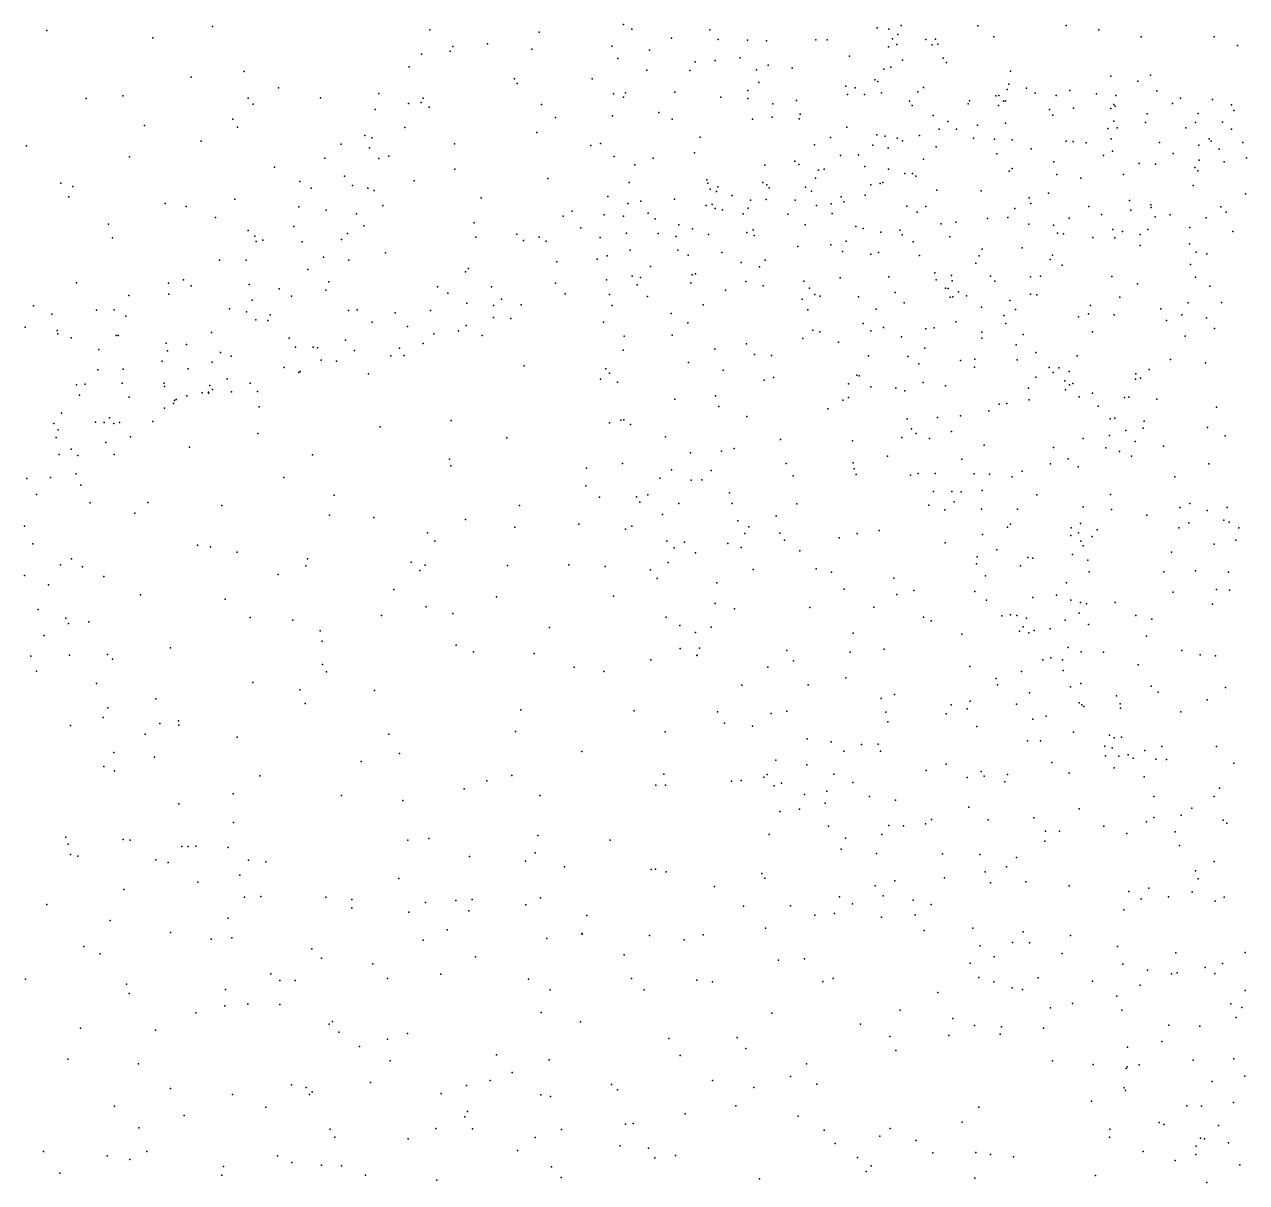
# Model space of a CAD drawing. Header units: metres. Extents: x -25 to 25, y -27.7 to 27.8.
# Drawn here: x -4.741 to -3.331, y -5.351 to -4.013 of the extents above; entities that cross this region are included whole.
import ezdxf

# ---------------------------------------------------------------- set-up
doc = ezdxf.new("R2010")
doc.units = ezdxf.units.M

msp = doc.modelspace()

# ---------------------------------------------------------------- linework, layer by layer
for p in [(-4.5241, -4.016, -21.3108), (-4.0497, -4.0135, -1.1904), (-4.0402, -4.0189, -1.0665), (-3.7569, -4.0173, -7.7099), (-3.7437, -4.0188, -4.5668), (-3.7293, -4.0149, -4.2393), (-3.6407, -4.0152, -1.9584), (-3.539, -4.0147, -5.6253), (-4.7153, -4.0205, -23.2433), (-4.5927, -4.029, -2.2421), (-4.2731, -4.0197, -8.4813), (-4.1469, -4.0226, -22.8225), (-3.9942, -4.0292, -0.9427), (-3.9503, -4.0198, -3.2651), (-3.9406, -4.0308, -3.3456), (-3.9068, -4.0317, -3.6715), (-3.8849, -4.0326, -7.524), (-3.828, -4.0314, -0.6508), (-3.8147, -4.0311, -5.0355), (-3.7392, -4.0302, -4.0741), (-3.7332, -4.0252, -0.5435), (-3.7009, -4.0309, -4.4322), (-3.6898, -4.0304, -7.7815), (-3.6226, -4.0279, -5.5193), (-3.5011, -4.0197, -0.2919), (-3.4526, -4.0279, -5.765), (-3.3681, -4.028, 24.2339), (-4.2497, -4.0442, -8.2533), (-4.2465, -4.0391, -8.1606), (-4.2068, -4.0359, -2.5304), (-4.1557, -4.0421, -20.8522), (-4.0631, -4.0387, -2.7601), (-4.0199, -4.0433, -1.5058), (-3.7439, -4.0395, -20.5879), (-3.7343, -4.0366, -4.6665), (-3.6934, -4.0372, -4.5166), (-3.6871, -4.0362, -4.3258), (-3.3413, -4.038, -2.104), (-4.2828, -4.0477, -7.8596), (-4.0564, -4.053, -7.5089), (-3.9669, -4.0567, -2.9513), (-3.9439, -4.0552, -3.0716), (-3.9153, -4.0519, -3.5324), (-3.8828, -4.0604, -0.7401), (-3.789, -4.05, -4.9581), (-3.7278, -4.0548, -4.7804), (-3.6807, -4.0523, -4.1937), (-3.677, -4.0575, -4.6232), (-4.5485, -4.0745, -8.8847), (-4.4875, -4.0679, -8.8311), (-4.2972, -4.0624, -7.7503), (-4.0229, -4.0664, -1.0088), (-3.9733, -4.0668, -1.5843), (-3.8962, -4.0661, -3.6006), (-3.855, -4.0639, -21.9445), (-3.7493, -4.0653, -5.0263), (-3.7414, -4.063, -4.8647), (-3.6031, -4.0675, -4.3132), (-3.4875, -4.0732, 4.0576), (-3.4418, -4.0722, -8.0616), (-4.4478, -4.0869, -8.7625), (-4.1757, -4.0763, -7.5607), (-4.1725, -4.0817, 24.0928), (-4.0858, -4.0763, -2.6952), (-3.8937, -4.0806, -1.7154), (-3.7933, -4.0848, -3.8217), (-3.7823, -4.0867, -5.2024), (-3.7598, -4.0773, -3.8925), (-3.7561, -4.0794, -5.4254), (-3.7036, -4.0864, -1.9065), (-3.607, -4.0885, -7.8782), (-3.605, -4.0824, -4.2375), (-3.5846, -4.0872, -1.983), (-3.4562, -4.0791, -0.2394), (-4.6699, -4.0992, -8.9432), (-4.6273, -4.0958, -2.2459), (-4.4827, -4.0985, 24.1563), (-4.3993, -4.0983, -8.6673), (-4.3321, -4.0934, -8.5467), (-4.2811, -4.0986, -8.1966), (-4.0612, -4.0935, -1.2388), (-4.0498, -4.0976, -1.0742), (-4.0473, -4.0923, -1.3909), (-3.9907, -4.0919, -7.4588), (-3.9374, -4.0973, -0.8122), (-3.9063, -4.0899, -3.3276), (-3.9063, -4.0992, -3.174), (-3.8502, -4.1012, -3.6534), (-3.7912, -4.0945, -1.8244), (-3.7717, -4.0945, -0.5809), (-3.7522, -4.0925, -5.2969), (-3.7198, -4.102, -5.0903), (-3.71, -4.0913, -4.9477), (-3.6504, -4.1019, -7.8159), (-3.6203, -4.0961, -0.4159), (-3.6167, -4.0957, -5.6478), (-3.6111, -4.1021, -4.0934), (-3.609, -4.1017, -5.7605), (-3.5746, -4.0927, -5.8589), (-3.5505, -4.0956, -0.34), (-3.5348, -4.0898, -4.4106), (-3.5041, -4.0938, -4.4783), (-3.4815, -4.0955, -5.9203), (-3.4342, -4.0901, -5.8228), (-3.4072, -4.0986, -0.1861), (-3.3702, -4.1003, -4.6007), (-4.4769, -4.1057, -2.3167), (-4.3363, -4.1117, -7.883), (-4.2978, -4.1048, -8.0745), (-4.2833, -4.1037, -8.2986), (-4.2739, -4.1092, -7.624), (-4.1445, -4.1061, -0.2608), (-4.0091, -4.1152, -22.5301), (-3.8774, -4.1053, -7.4878), (-3.8457, -4.1172, -0.6712), (-3.7166, -4.107, -0.145), (-3.6521, -4.1053, -4.021), (-3.6172, -4.1072, -4.8558), (-3.5583, -4.1117, -4.8061), (-3.5305, -4.1103, -7.9747), (-3.4874, -4.1105, 3.796), (-3.4838, -4.106, -4.6159), (-3.4824, -4.1077, -4.3633), (-3.4455, -4.1169, -4.74), (-3.4161, -4.1048, -4.4546), (-3.3866, -4.1164, -5.762), (-3.3483, -4.1064, -4.3955), (-3.3455, -4.1127, -4.3075), (-4.6023, -4.1301, -8.8891), (-4.5004, -4.1227, -22.7945), (-4.1282, -4.1208, -7.4475), (-4.0624, -4.1189, -1.3148), (-3.9934, -4.123, -0.915), (-3.901, -4.1228, -3.0259), (-3.8781, -4.1207, -3.4497), (-3.8472, -4.1225, -21.6504), (-3.6926, -4.1185, -0.4925), (-3.6754, -4.1256, -5.0197), (-3.6412, -4.1298, -1.9453), (-3.609, -4.1276, -4.9708), (-3.5543, -4.1183, -5.9568), (-3.4839, -4.1251, -2.0447), (-3.4473, -4.1267, -4.8098), (-3.3897, -4.1268, -4.8987), (-3.3586, -4.1263, -4.965), (-4.4953, -4.132, -8.798), (-4.3484, -4.1418, 24.064), (-4.3403, -4.1444, -7.9856), (-4.3019, -4.1326, -2.4223), (-4.1498, -4.1383, -21.4612), (-3.9614, -4.1436, -1.6175), (-3.811, -4.1439, -5.4852), (-3.7919, -4.1323, -7.6097), (-3.7573, -4.1409, -5.5367), (-3.7479, -4.1425, -1.8654), (-3.7339, -4.1448, -5.604), (-3.7081, -4.1416, -5.7298), (-3.6855, -4.1345, -3.9011), (-3.6655, -4.1344, -5.836), (-3.646, -4.1449, -20.792), (-3.491, -4.1336, -4.8737), (-3.4869, -4.1457, -0.2684), (-3.4802, -4.1328, -4.2205), (-3.401, -4.1328, -4.2448), (-3.3739, -4.1455, -5.0785), (-3.3483, -4.1344, -2.0785), (-4.7386, -4.1535, -2.2257), (-4.5369, -4.1484, -2.2829), (-4.3754, -4.1518, -2.3759), (-4.3428, -4.1561, -8.4832), (-4.2447, -4.1513, -7.5071), (-4.0876, -4.1534, -21.7594), (-4.0762, -4.1508, -2.6499), (-3.8293, -4.1525, -1.7915), (-3.7622, -4.153, -5.669), (-3.7444, -4.1559, -5.8459), (-3.7279, -4.1479, -5.3731), (-3.689, -4.1548, -5.1698), (-3.6216, -4.146, -5.0709), (-3.6013, -4.1469, -6.0102), (-3.5793, -4.1573, -3.9848), (-3.5388, -4.1484, -6.0592), (-3.5309, -4.1485, -5.0028), (-3.516, -4.1501, -4.1033), (-3.4855, -4.1598, -8.0149), (-3.4314, -4.1499, -5.0072), (-3.3857, -4.1528, -5.1485), (-3.3717, -4.1484, -0.1467), (-3.3624, -4.1577, -8.1231), (-3.3351, -4.1499, -5.3962), (-4.6197, -4.1664, -2.2623), (-4.3943, -4.1678, -7.8328), (-4.332, -4.1682, -8.1071), (-4.3206, -4.1656, -8.205), (-4.0605, -4.166, -1.132), (-4.0155, -4.1681, -1.5349), (-3.9677, -4.1616, -0.8445), (-3.852, -4.1715, -3.0586), (-3.7993, -4.1648, -0.6064), (-3.7784, -4.1639, -5.737), (-3.7035, -4.1689, -6.1113), (-3.6189, -4.163, -6.1199), (-3.553, -4.1721, -6.1493), (-3.496, -4.1649, -5.0785), (-3.4154, -4.1625, -4.145), (-3.3856, -4.1701, -5.4403), (-3.3566, -4.1722, 24.1535), (-3.3308, -4.1675, -5.7427), (-4.4524, -4.1782, -21.7503), (-4.2444, -4.1807, -2.461), (-4.0366, -4.1756, -1.0173), (-3.8868, -4.1761, -2.9198), (-3.8474, -4.1753, -7.5134), (-3.8247, -4.1819, -6.046), (-3.8183, -4.1806, -3.4729), (-3.7712, -4.1777, -6.1314), (-3.7438, -4.1805, -0.5444), (-3.7251, -4.1858, -3.7443), (-3.7161, -4.1858, -7.7114), (-3.6049, -4.1831, -3.9), (-3.6014, -4.1798, -5.1854), (-3.5497, -4.1867, -21.3434), (-3.4729, -4.1869, 0.0348), (-3.4549, -4.1742, -6.0949), (-3.4357, -4.1747, -5.1986), (-3.3904, -4.1786, -5.92), (-3.3872, -4.1825, -4.081), (-4.6991, -4.1968, -22.0224), (-4.6852, -4.2006, 24.0828), (-4.4231, -4.195, -7.7125), (-4.3718, -4.1886, -8.5535), (-4.3623, -4.1994, -8.0388), (-4.2914, -4.1941, -22.654), (-4.137, -4.1914, -2.5415), (-4.0434, -4.196, -7.3394), (-3.9536, -4.1929, -7.3468), (-3.9525, -4.1969, -2.7428), (-3.9408, -4.201, -0.3038), (-3.8888, -4.1961, -5.9308), (-3.8845, -4.1988, -5.8519), (-3.8816, -4.2021, -5.7601), (-3.8397, -4.2013, -0.6519), (-3.8282, -4.191, -3.1229), (-3.7645, -4.1987, -3.6187), (-3.7537, -4.1972, -7.647), (-3.7506, -4.1962, -6.2971), (-3.7124, -4.1888, -5.2624), (-3.5219, -4.191, -5.1868), (-3.3925, -4.1996, -2.0585), (-4.6899, -4.2126, -8.9011), (-4.4981, -4.2152, -8.7317), (-4.4103, -4.2024, -7.6413), (-4.3447, -4.2024, -7.5243), (-4.3376, -4.2053, -8.3336), (-4.214, -4.2139, -7.4015), (-4.0678, -4.2121, -1.3379), (-3.9909, -4.2153, -5.9085), (-3.9499, -4.2036, -6.0517), (-3.9424, -4.2064, -6.1731), (-3.9245, -4.2111, -6.2761), (-3.9032, -4.2164, -0.7495), (-3.8852, -4.2155, -1.7411), (-3.8517, -4.2164, -6.3994), (-3.8329, -4.2062, -6.3222), (-3.7984, -4.2125, -3.2427), (-3.7709, -4.2105, -6.3791), (-3.6881, -4.2047, -6.3597), (-3.6371, -4.2055, -3.8247), (-3.5818, -4.2137, -0.366), (-3.5594, -4.2084, -6.2947), (-3.332, -4.2091, -4.0389), (-4.5786, -4.2203, -2.2847), (-4.5544, -4.2238, -22.6178), (-4.4243, -4.224, -8.6281), (-4.393, -4.228, -7.9603), (-4.3274, -4.2227, -2.4018), (-4.109, -4.2291, -7.2906), (-4.0447, -4.2203, -5.9895), (-4.0299, -4.2177, -6.1196), (-3.9544, -4.2224, -5.7626), (-3.9476, -4.2216, -6.3435), (-3.9439, -4.2262, -1.6602), (-3.9356, -4.2277, -6.4175), (-3.906, -4.2256, -5.6493), (-3.8271, -4.2224, -2.9367), (-3.8103, -4.2208, -5.4622), (-3.7956, -4.2182, -3.3913), (-3.7229, -4.2233, -3.6718), (-3.7107, -4.2301, -0.505), (-3.7007, -4.2239, -6.4756), (-3.598, -4.226, -5.2969), (-3.5796, -4.2202, -6.3649), (-3.5129, -4.2237, -0.2914), (-3.466, -4.2168, -5.2853), (-3.4645, -4.2279, -3.9884), (-3.4411, -4.2217, -5.3876), (-3.4407, -4.2248, -8.0505), (-3.3606, -4.224, 0.2076), (-3.3542, -4.2302, -5.6841), (-4.6439, -4.2442, -8.8472), (-4.5207, -4.2363, -0.2387), (-4.3578, -4.232, -8.134), (-4.2221, -4.2427, -21.9621), (-4.1192, -4.2347, -6.1585), (-4.0721, -4.2334, -5.8989), (-4.0496, -4.2347, -1.4665), (-4.0213, -4.2314, -0.9585), (-4.0131, -4.2379, -2.6367), (-3.9118, -4.232, -6.4919), (-3.8603, -4.2325, -2.8365), (-3.8091, -4.2319, -6.5222), (-3.683, -4.2437, -5.3536), (-3.6664, -4.242, -3.7277), (-3.6298, -4.2374, -0.4164), (-3.6063, -4.2365, -7.8549), (-3.582, -4.2441, -0.1231), (-3.5354, -4.2372, -5.3553), (-3.4981, -4.2329, -7.9946), (-3.4361, -4.2357, 19.117), (-3.4189, -4.2334, -6.1657), (-3.3773, -4.2368, -0.1493), (-4.4829, -4.2513, -7.714), (-4.4751, -4.2578, -2.3224), (-4.4302, -4.2469, -7.8846), (-4.3684, -4.2549, -8.377), (-4.3495, -4.2461, -7.4544), (-4.173, -4.2557, -0.3335), (-4.0988, -4.2484, -6.3273), (-4.0461, -4.2546, -2.5663), (-4.0096, -4.2548, -7.2367), (-3.9888, -4.2585, 23.9561), (-3.986, -4.2449, -6.4631), (-3.9701, -4.2497, -0.8385), (-3.9516, -4.2561, -6.5527), (-3.9074, -4.2539, -7.2294), (-3.9002, -4.2507, -5.5809), (-3.8989, -4.2571, -2.7071), (-3.84, -4.245, -7.4634), (-3.7815, -4.2469, -21.1835), (-3.7731, -4.249, -0.5744), (-3.753, -4.2535, -3.3007), (-3.7308, -4.251, -6.5728), (-3.7281, -4.2566, -3.5358), (-3.6732, -4.2588, 23.992), (-3.5534, -4.2452, -7.9316), (-3.5489, -4.2546, -1.9897), (-3.5419, -4.2553, 3.885), (-3.4851, -4.2504, 19.28), (-3.474, -4.2526, 24.0439), (-3.4536, -4.2562, -6.2816), (-3.4449, -4.2501, -5.483), (-3.3963, -4.2478, -6.0992), (-3.3468, -4.2525, -5.8297), (-4.6395, -4.26, -22.3413), (-4.4738, -4.2642, 23.9156), (-4.466, -4.2625, -7.5754), (-4.4204, -4.2644, -8.5694), (-4.375, -4.2617, -8.3039), (-4.22, -4.2593, -7.3294), (-4.165, -4.2629, -5.9923), (-4.147, -4.259, -6.261), (-4.1389, -4.2637, -2.5143), (-4.0767, -4.2594, -1.2636), (-3.8485, -4.2699, -6.6623), (-3.8105, -4.2681, -5.5139), (-3.7928, -4.2637, -6.6088), (-3.7155, -4.2644, -0.2373), (-3.5897, -4.2713, -6.4507), (-3.5082, -4.2596, -3.8504), (-3.4828, -4.26, -2.0266), (-3.4536, -4.2686, -0.2309), (-3.3967, -4.2669, -3.8888), (-4.516, -4.2858, -7.631), (-4.4852, -4.2856, -8.6436), (-4.3958, -4.2823, -8.2038), (-4.3668, -4.2855, -2.3678), (-4.3243, -4.2774, -7.3825), (-4.0802, -4.2845, -6.5227), (-4.0686, -4.2806, -1.1523), (-4.0422, -4.2741, -1.0167), (-3.9871, -4.274, -1.5931), (-3.975, -4.2799, -2.5708), (-3.9361, -4.2769, -6.6848), (-3.8863, -4.2856, -7.1478), (-3.7971, -4.2756, -2.7813), (-3.7642, -4.2788, -7.5908), (-3.7556, -4.2769, -2.8611), (-3.7082, -4.2802, -3.1126), (-3.6395, -4.2808, -7.7882), (-3.6357, -4.2731, -1.9401), (-3.5575, -4.285, -0.3431), (-3.5549, -4.2799, -3.7562), (-3.3891, -4.2764, -8.0816), (-3.3766, -4.2782, -2.0496), (-4.414, -4.2966, -22.3129), (-4.232, -4.2993, -6.0426), (-4.2287, -4.2954, -6.1498), (-4.1267, -4.2876, -7.172), (-4.0185, -4.293, -7.1351), (-3.9139, -4.2885, -6.8122), (-3.8929, -4.2935, -6.9171), (-3.6906, -4.3003, -3.2367), (-3.6432, -4.289, -6.5637), (-3.5434, -4.2915, -5.5019), (-3.3956, -4.2906, -5.736), (-4.6809, -4.3117, 23.8861), (-4.5746, -4.3122, -7.7212), (-4.5576, -4.3085, -7.5765), (-4.4818, -4.3139, -7.441), (-4.3896, -4.3107, -7.379), (-4.1284, -4.3121, -6.5903), (-4.0694, -4.3085, -1.344), (-4.0398, -4.3042, -6.6937), (-4.0338, -4.314, -6.813), (-4.0301, -4.3058, -5.7364), (-3.9719, -4.3118, -5.6481), (-3.9707, -4.3027, -6.9269), (-3.9667, -4.3015, -7.0339), (-3.9086, -4.3102, -0.7612), (-3.8417, -4.31, -2.6382), (-3.7998, -4.3062, -1.8153), (-3.7434, -4.3051, -1.8645), (-3.6888, -4.3084, -5.4932), (-3.6712, -4.3032, -3.0133), (-3.6706, -4.3097, -7.7315), (-3.6264, -4.3043, -3.623), (-3.6212, -4.3098, 19.3685), (-3.58, -4.3048, -3.6819), (-3.5686, -4.3043, -7.887), (-3.4863, -4.3046, -7.9822), (-3.4565, -4.3132, -6.3285), (-3.3899, -4.3054, -5.8085), (-4.6205, -4.3265, -7.5), (-4.5745, -4.3249, -8.7012), (-4.5486, -4.3154, -7.4813), (-4.4472, -4.3186, -8.4779), (-4.4328, -4.3274, -8.3381), (-4.3933, -4.3205, -0.3005), (-4.2643, -4.3165, -6.2174), (-4.2524, -4.3239, -6.2916), (-4.202, -4.3164, -6.441), (-4.117, -4.3245, -7.0351), (-4.0658, -4.3252, -6.9009), (-4.022, -4.3278, -0.9635), (-3.932, -4.3204, -1.6828), (-3.8887, -4.3153, -2.5718), (-3.835, -4.3181, -7.3922), (-3.8289, -4.3255, -6.9881), (-3.823, -4.3274, -6.8932), (-3.7784, -4.3282, 19.2428), (-3.7362, -4.323, -5.561), (-3.6783, -4.3179, -2.8613), (-3.675, -4.3185, -3.3113), (-3.6727, -4.3285, -6.7117), (-3.6699, -4.3281, -3.3915), (-3.663, -4.3224, -3.4726), (-3.6541, -4.327, -2.9357), (-3.5803, -4.325, -5.5897), (-3.5729, -4.3256, 18.8447), (-3.4772, -4.3283, -3.74), (-3.373, -4.3156, -5.8867), (-4.7307, -4.3384, -8.8271), (-4.6577, -4.3434, -2.274), (-4.6376, -4.3429, -7.5918), (-4.5044, -4.342, -2.3054), (-4.4783, -4.332, -8.007), (-4.3572, -4.343, 23.8024), (-4.2304, -4.3352, -6.5038), (-4.1998, -4.338, -6.5981), (-4.1904, -4.3307, -7.1329), (-4.1679, -4.3373, -2.4287), (-4.0629, -4.338, -2.4618), (-3.9579, -4.3372, -0.8293), (-3.8436, -4.3308, -0.6664), (-3.8369, -4.3432, -7.059), (-3.7583, -4.3421, -0.5662), (-3.7257, -4.3348, -2.7212), (-3.6368, -4.3398, -3.145), (-3.604, -4.3322, -3.5566), (-3.5975, -4.3428, -6.5675), (-3.5107, -4.3379, -5.6667), (-3.4299, -4.342, -6.2041), (-3.398, -4.3351, -6.0666), (-3.3597, -4.3345, -3.7827), (-4.7095, -4.348, -7.5022), (-4.6239, -4.3502, -7.764), (-4.4847, -4.3455, -8.539), (-4.474, -4.3546, -8.1126), (-4.46, -4.3552, -8.258), (-4.4575, -4.3487, -8.4024), (-4.367, -4.3438, -7.279), (-4.3399, -4.3572, -6.209), (-4.3133, -4.3465, -6.119), (-4.2726, -4.3439, -6.4002), (-4.1998, -4.3518, -6.7007), (-4.1797, -4.353, -6.9561), (-4.0727, -4.3573, -1.2069), (-3.9947, -4.3471, -1.5822), (-3.6664, -4.3568, -5.5915), (-3.6108, -4.3495, -0.4061), (-3.5249, -4.3511, -6.4393), (-3.5131, -4.3475, -3.6659), (-3.4837, -4.3489, -0.2713), (-3.4233, -4.3554, 0.0067), (-3.4055, -4.3487, -8.0419), (-3.3769, -4.3523, -2.0413), (-4.74, -4.3632, -7.567), (-4.7031, -4.367, -7.6276), (-4.7023, -4.3706, -7.4041), (-4.5253, -4.3693, -7.9692), (-4.2991, -4.3624, -6.4694), (-4.2685, -4.3708, -6.6449), (-4.24, -4.3674, -5.8949), (-4.2313, -4.3612, -7.0565), (-3.9755, -4.3582, -2.4682), (-3.8313, -4.3664, 19.089), (-3.8232, -4.3683, -7.2538), (-3.7731, -4.3587, -2.6187), (-3.7643, -4.3671, -7.539), (-3.7498, -4.3633, -6.9006), (-3.7009, -4.365, -7.6453), (-3.6914, -4.3638, -6.8149), (-3.6363, -4.369, -7.766), (-3.6087, -4.359, -3.0736), (-3.5084, -4.3683, -7.9359), (-3.3676, -4.3645, -0.1531), (-4.6871, -4.3752, -7.7468), (-4.6353, -4.3726, -8.6994), (-4.6329, -4.3725, -7.369), (-4.5773, -4.3817, -7.908), (-4.5539, -4.3832, -7.2827), (-4.4356, -4.3758, -7.2246), (-4.3705, -4.3779, -6.3557), (-4.2811, -4.382, -6.7516), (-4.2127, -4.3727, -5.8255), (-4.0491, -4.3733, -1.4751), (-3.9937, -4.3722, -0.9), (-3.9079, -4.3823, -5.615), (-3.8429, -4.376, -1.78), (-3.8018, -4.3805, -7.1476), (-3.729, -4.3741, 18.8412), (-3.6363, -4.3757, -2.7639), (-3.5967, -4.3833, -6.6448), (-3.5884, -4.3717, -3.0046), (-3.4015, -4.3733, -5.9699), (-4.655, -4.389, -7.8253), (-4.576, -4.3902, -0.2358), (-4.5149, -4.3924, -8.4866), (-4.5024, -4.3965, -8.1656), (-4.4282, -4.3862, -2.3096), (-4.4079, -4.386, -6.2188), (-4.4027, -4.3868, -6.1181), (-4.3601, -4.3899, -7.112), (-4.3183, -4.3961, -6.9508), (-4.3084, -4.3873, -7.0489), (-4.303, -4.3959, -6.8744), (-4.0503, -4.3895, -2.4109), (-3.9443, -4.3886, -1.6646), (-3.8987, -4.3946, -2.4608), (-3.8789, -4.3957, 23.8418), (-3.7671, -4.3963, -7.0198), (-3.7218, -4.3968, -5.6083), (-3.7019, -4.3874, -0.5094), (-3.5741, -4.3923, -3.1454), (-3.5261, -4.3962, -3.5242), (-4.6564, -4.4124, -2.2954), (-4.627, -4.4116, -7.1709), (-4.582, -4.4022, -8.6169), (-4.5521, -4.4113, -8.0445), (-4.5242, -4.4035, -7.1727), (-4.4414, -4.4096, -6.4975), (-4.3988, -4.4013, -6.5716), (-4.3809, -4.4024, -7.0306), (-4.1645, -4.4075, -2.3559), (-4.0703, -4.4112, -1.3394), (-3.9746, -4.4038, -5.6481), (-3.9349, -4.4126, 19.2156), (-3.7088, -4.4053, -1.8935), (-3.6608, -4.4016, -2.6728), (-3.6448, -4.4093, -5.6563), (-3.6444, -4.4, 23.8571), (-3.5955, -4.4007, -1.9572), (-3.5586, -4.4097, -3.2342), (-3.5473, -4.41, -3.0703), (-3.4432, -4.4119, -6.28), (-3.4184, -4.4005, -6.117), (-3.378, -4.4043, -3.6465), (-4.6281, -4.4276, -7.9591), (-4.5798, -4.4277, -7.0759), (-4.5071, -4.4226, -7.0396), (-4.4807, -4.4278, -6.8264), (-4.4245, -4.4154, -6.6624), (-4.4227, -4.4141, -6.7381), (-4.3439, -4.4169, -5.9329), (-4.0761, -4.423, -1.2537), (-4.0658, -4.4161, -1.1379), (-4.0565, -4.4266, -5.6878), (-3.8873, -4.4243, -1.744), (-3.8765, -4.4212, -0.7265), (-3.7804, -4.4185, -0.5972), (-3.7777, -4.4194, -7.4454), (-3.7038, -4.4268, -7.6059), (-3.5739, -4.4207, -7.8304), (-3.5541, -4.4154, -3.399), (-3.5405, -4.4252, -3.3123), (-3.5353, -4.4144, -5.7578), (-3.5314, -4.4279, 19.5206), (-3.459, -4.423, -3.5677), (-3.4587, -4.4171, -0.2524), (-3.453, -4.4218, -5.8716), (-4.6809, -4.4295, -7.8963), (-4.6774, -4.4417, -6.9694), (-4.671, -4.4288, -8.6648), (-4.5794, -4.4317, -2.3038), (-4.536, -4.4389, -8.2733), (-4.5286, -4.4391, -6.7413), (-4.5285, -4.4382, -6.4963), (-4.527, -4.4305, -8.3866), (-4.524, -4.4352, -6.3269), (-4.5021, -4.4377, -6.1436), (-4.472, -4.4374, -6.0646), (-3.7902, -4.4286, -7.227), (-3.7645, -4.4321, 19.5197), (-3.7356, -4.4333, 18.6725), (-3.725, -4.4365, -0.2875), (-3.6781, -4.4309, -6.9181), (-3.5826, -4.4333, -2.7369), (-3.5399, -4.4354, -2.8375), (-3.5352, -4.4297, -1.9873), (-3.5084, -4.4391, -2.9988), (-4.6203, -4.4438, -6.9029), (-4.5691, -4.4512, -6.2427), (-4.5677, -4.4479, -6.3839), (-4.5661, -4.4466, -6.614), (-4.5538, -4.4424, -6.83), (-4.4701, -4.4549, -2.3078), (-3.9905, -4.446, 19.3901), (-3.9435, -4.4423, -2.386), (-3.9397, -4.4548, -0.8183), (-3.7965, -4.4474, -1.8206), (-3.79, -4.4444, -7.3221), (-3.6162, -4.4518, -0.4218), (-3.6075, -4.4513, -7.7739), (-3.5817, -4.4469, -6.7267), (-3.5241, -4.4433, -0.3237), (-3.5019, -4.4541, -3.1614), (-3.4718, -4.4442, -6.4569), (-3.4667, -4.444, -7.954), (-3.4345, -4.4462, -6.2082), (-3.3653, -4.4556, -2.0342), (-4.6982, -4.4624, -6.8616), (-4.6429, -4.4679, -6.6309), (-4.5794, -4.4565, -8.1446), (-4.0494, -4.4699, -1.0587), (-3.9076, -4.4661, 18.7911), (-3.8138, -4.4574, -5.6448), (-3.7225, -4.4687, -0.5449), (-3.6875, -4.4672, -6.9904), (-3.6609, -4.4655, -7.6662), (-3.628, -4.4598, -2.6133), (-3.4882, -4.469, -3.2332), (-3.4827, -4.4683, -3.4047), (-4.707, -4.4742, -7.9614), (-4.7022, -4.4816, -8.6176), (-4.6589, -4.4728, 23.4961), (-4.649, -4.4733, -6.4979), (-4.6379, -4.4742, -6.4106), (-4.6312, -4.4733, -6.3409), (-4.5928, -4.472, -8.4169), (-4.3306, -4.478, -5.8683), (-4.2487, -4.4707, -0.3421), (-4.0659, -4.4734, -1.1969), (-4.0528, -4.4706, -1.4206), (-4.0417, -4.4754, -2.3266), (-3.7176, -4.4804, -7.533), (-3.6713, -4.4836, -2.5171), (-3.47, -4.4825, -0.2784), (-3.4501, -4.4798, -2.0176), (-3.4488, -4.4717, -5.9919), (-3.3759, -4.479, 19.5523), (-4.7043, -4.4905, -6.5559), (-4.6471, -4.4963, -8.1338), (-4.6188, -4.4897, -8.206), (-4.4717, -4.4859, -5.9834), (-4.1845, -4.4909, -2.2954), (-4.0013, -4.4896, -5.7018), (-3.8684, -4.4926, -2.3504), (-3.7854, -4.4944, -0.6226), (-3.7287, -4.4905, -2.4576), (-3.712, -4.4858, -7.0582), (-3.6967, -4.4915, -5.7007), (-3.5192, -4.4915, -2.7359), (-3.4888, -4.488, -2.7998), (-3.4594, -4.495, -6.3017), (-3.3555, -4.4885, -8.0433), (-4.7011, -4.5102, -8.5524), (-4.6872, -4.504, -6.3034), (-4.6794, -4.5113, -6.2265), (-4.6376, -4.5099, -8.338), (-4.5507, -4.5015, -6.0952), (-4.4085, -4.5105, -5.9118), (-3.9724, -4.5082, -0.8989), (-3.9366, -4.5063, 19.5348), (-3.9221, -4.5032, -1.681), (-3.745, -4.5119, -7.3038), (-3.6334, -4.4992, -6.9026), (-3.5535, -4.502, -7.8076), (-3.4932, -4.5024, -7.8837), (-3.4775, -4.5065, -6.385), (-3.4637, -4.512, -6.0564), (-3.4267, -4.5006, -3.3478), (-4.2504, -4.5153, -5.8382), (-4.2491, -4.5233, -2.2687), (-4.0923, -4.5258, 19.1604), (-4.0508, -4.5203, -1.1326), (-3.8619, -4.5203, -5.6859), (-3.7848, -4.5196, -5.6968), (-3.6595, -4.5153, 23.7551), (-3.5572, -4.5209, -0.3819), (-3.5368, -4.5149, -5.9178), (-3.525, -4.5243, -6.5485), (-3.3745, -4.521, -3.434), (-4.7382, -4.5378, -6.2589), (-4.7111, -4.5367, -8.1314), (-4.6812, -4.5322, -8.2403), (-4.4418, -4.5366, -2.2517), (-4.008, -4.5375, -0.9957), (-3.9942, -4.5278, -2.284), (-3.9717, -4.5397, -1.5868), (-3.9594, -4.5395, 18.6473), (-3.9487, -4.5287, 23.7186), (-3.8538, -4.5347, -1.7511), (-3.7837, -4.5268, -2.3629), (-3.7811, -4.5331, 18.5481), (-3.7186, -4.5338, -7.2417), (-3.7096, -4.532, -1.8823), (-3.6902, -4.5321, -0.5335), (-3.645, -4.5322, -6.9831), (-3.6275, -4.5326, -5.8176), (-3.6011, -4.536, -7.7199), (-3.5897, -4.5293, -2.5619), (-3.4135, -4.5359, -3.1285), (-4.676, -4.5454, -2.2822), (-4.0932, -4.5463, 18.7501), (-3.9273, -4.5542, -0.8516), (-3.692, -4.5527, -7.1779), (-3.6707, -4.5526, -2.4174), (-3.6601, -4.5532, -7.0497), (-3.6358, -4.5518, 19.5535), (-4.7272, -4.5564, -8.4313), (-4.665, -4.5659, -6.1246), (-4.5985, -4.5654, -6.0419), (-4.3836, -4.5571, 23.5191), (-4.1697, -4.569, -5.8007), (-4.0773, -4.5595, -2.2343), (-4.0347, -4.5588, -1.4069), (-4.031, -4.5651, -1.067), (-4.0217, -4.5567, -1.4947), (-3.9858, -4.5668, -5.7546), (-3.9242, -4.5666, -2.255), (-3.8497, -4.5671, -2.2821), (-3.6973, -4.5687, -7.3348), (-3.6683, -4.5648, -7.5265), (-3.5727, -4.5567, -6.8206), (-3.4878, -4.5561, -6.137), (-3.3964, -4.5665, -2.9541), (-4.6138, -4.5777, -2.2637), (-4.5131, -4.5691, -5.9796), (-4.389, -4.58, -5.9045), (-4.3379, -4.5828, -2.222), (-4.0047, -4.5793, -2.2322), (-3.8737, -4.5807, -0.3218), (-3.6789, -4.574, -7.4295), (-3.6366, -4.5733, -7.5928), (-3.5952, -4.573, -6.8932), (-3.5195, -4.5703, -6.0053), (-3.4865, -4.5734, -2.6489), (-3.4459, -4.5803, -7.8961), (-3.4077, -4.5712, -0.2375), (-3.3763, -4.5747, -2.0067), (-3.3532, -4.5712, -3.2761), (-4.7408, -4.593, 18.6051), (-4.232, -4.5852, -2.2241), (-4.1751, -4.5938, 23.6061), (-4.1011, -4.5904, -5.7725), (-4.0475, -4.5961, -1.2549), (-4.04, -4.593, -1.3424), (-3.9179, -4.5868, -1.6563), (-3.9052, -4.5934, -5.7415), (-3.6066, -4.5939, -0.4594), (-3.6032, -4.5905, -2.4556), (-3.5332, -4.5949, -2.5464), (-3.5226, -4.5898, -6.0759), (-3.5032, -4.5971, -6.4428), (-3.4091, -4.5948, 23.7124), (-3.3975, -4.589, -2.8152), (-3.357, -4.5859, 18.2831), (-3.351, -4.588, -0.1844), (-3.3399, -4.5946, -8.0126), (-4.2759, -4.6006, 18.7318), (-4.2673, -4.61, 18.9385), (-3.9999, -4.6101, 4.0536), (-3.9795, -4.6112, -1.5474), (-3.9099, -4.6013, 3.924), (-3.8694, -4.601, -0.7926), (-3.8638, -4.6088, -1.7253), (-3.8007, -4.6062, -0.6946), (-3.78, -4.6013, -5.785), (-3.7549, -4.5977, -1.8336), (-3.6355, -4.6023, 18.3549), (-3.5335, -4.6037, -1.9531), (-3.5249, -4.6007, -6.6289), (-3.5221, -4.61, -7.7727), (-3.5089, -4.6047, -6.2857), (-3.3433, -4.6088, -3.1358), (-4.7315, -4.6134, -6.1178), (-4.5415, -4.6146, 23.2904), (-4.5263, -4.6165, 18.5985), (-4.4956, -4.623, -2.2363), (-3.9912, -4.618, -1.0069), (-3.9667, -4.6237, 18.458), (-3.9292, -4.6128, -0.8929), (-3.9138, -4.6173, -2.2044), (-3.8461, -4.6212, -5.7687), (-3.6785, -4.6121, -2.3275), (-3.619, -4.6201, -5.931), (-3.5192, -4.6155, -6.1689), (-3.4174, -4.6229, -2.6979), (-3.368, -4.6136, -2.8743), (-4.6993, -4.6376, -2.2283), (-4.6868, -4.6306, 23.0506), (-4.4162, -4.6386, 18.4881), (-4.4143, -4.6304, 18.8045), (-4.2946, -4.6345, -0.3083), (-4.2785, -4.6377, 19.1304), (-4.1836, -4.6382, -2.1711), (-4.1128, -4.6373, -2.1583), (-4.071, -4.6393, 19.514), (-3.9981, -4.6347, -5.784), (-3.6425, -4.6364, -7.1879), (-3.6417, -4.6281, -0.2145), (-3.5918, -4.6386, -6.9852), (-3.5831, -4.6291, -7.6461), (-3.5775, -4.6296, -5.9919), (-3.5315, -4.6256, -6.7335), (-3.514, -4.632, -6.3712), (-4.741, -4.6499, -2.8573), (-4.674, -4.6398, -2.2963), (-4.6493, -4.6508, -2.4267), (-4.4484, -4.6487, -5.9362), (-4.2846, -4.644, -2.1786), (-4.0184, -4.6431, -1.1004), (-4.011, -4.6531, -2.1587), (-3.9, -4.6429, 23.6258), (-3.8274, -4.6422, 18.3593), (-3.8097, -4.646, 4.0436), (-3.7379, -4.6529, -0.6301), (-3.6319, -4.6502, -7.4952), (-3.5124, -4.6457, -2.5027), (-3.4264, -4.6454, -0.2817), (-3.3899, -4.6445, 19.5599), (-3.3517, -4.6458, -2.8064), (-4.7133, -4.6604, 18.7715), (-4.3146, -4.666, -5.8905), (-3.9419, -4.6581, -0.9459), (-3.795, -4.6655, -5.8424), (-3.7149, -4.6672, -1.8538), (-3.5384, -4.6582, -6.8192), (-3.3653, -4.6658, -2.7333), (-3.3506, -4.6668, -0.2058), (-4.607, -4.672, -2.2657), (-4.5094, -4.677, -5.9656), (-4.1964, -4.6745, 3.9385), (-4.0612, -4.6737, -5.8103), (-3.7343, -4.6718, -5.8814), (-3.6445, -4.6683, -2.3032), (-3.6307, -4.6784, -7.2946), (-3.5774, -4.6753, -2.3776), (-3.55, -4.6726, -6.8956), (-3.5334, -4.6781, -6.2589), (-3.5225, -4.6811, -6.5475), (-3.4823, -4.6809, -1.9553), (-3.4153, -4.669, -2.6258), (-4.7251, -4.6889, -2.3156), (-4.2773, -4.6861, 18.4177), (-4.2465, -4.6937, 19.3441), (-3.9439, -4.6822, -1.5655), (-3.9215, -4.6881, 3.7591), (-3.8347, -4.6867, -1.7266), (-3.7607, -4.6864, -1.7974), (-3.6032, -4.6952, -1.9016), (-3.5958, -4.6959, -7.148), (-3.5241, -4.6931, -6.6182), (-3.5156, -4.6823, -0.3953), (-3.3702, -4.6827, -7.938), (-4.6933, -4.6989, 22.0212), (-4.6902, -4.705, 22.8276), (-4.6667, -4.7034, -6.0062), (-4.4805, -4.6984, -2.2057), (-4.4314, -4.7014, 19.0166), (-4.329, -4.696, -2.1535), (-4.135, -4.7098, -5.8467), (-4.0006, -4.6978, -1.1752), (-3.9848, -4.7075, -5.8359), (-3.9485, -4.7094, -2.1264), (-3.7037, -4.6979, -2.2355), (-3.6947, -4.7023, -5.9335), (-3.6133, -4.6962, -6.0174), (-3.5884, -4.7092, -7.4435), (-3.5847, -4.699, -6.1009), (-3.5402, -4.7014, -6.398), (-3.5133, -4.7063, -6.7264), (-3.4586, -4.696, -7.7838), (-3.4401, -4.7003, -0.3238), (-4.7184, -4.7192, 21.7856), (-4.3999, -4.7136, 23.3278), (-3.9668, -4.7154, -1.4764), (-3.7847, -4.7165, 19.5576), (-3.6594, -4.7176, -0.5868), (-3.5929, -4.7142, -7.3532), (-3.5822, -4.716, -0.4937), (-3.576, -4.7132, -7.5176), (-3.5573, -4.7114, -6.9545), (-3.4464, -4.7197, 18.2088), (-4.5725, -4.7332, 18.2976), (-4.3974, -4.7254, -2.1695), (-4.2427, -4.7302, 4.1397), (-4.2228, -4.7378, -5.9024), (-3.9842, -4.734, 18.3034), (-3.962, -4.7335, 4.2), (-3.8614, -4.7362, -1.6415), (-3.7881, -4.7381, -0.7647), (-3.7491, -4.7348, -0.7062), (-3.5366, -4.7329, -1.908), (-3.5218, -4.7378, -6.8535), (-3.4957, -4.7381, -7.6502), (-3.4056, -4.7365, -7.8227), (-4.7336, -4.7429, -6.0334), (-4.689, -4.7416, 22.4389), (-4.6453, -4.7408, -2.2606), (-4.6393, -4.7462, -2.7545), (-4.1528, -4.7399, -2.0949), (-4.0183, -4.7472, -2.0903), (-3.965, -4.7422, -1.1256), (-3.9649, -4.7416, -1.3955), (-3.8537, -4.7482, -2.133), (-3.566, -4.7472, -7.2103), (-3.5565, -4.7449, -2.3538), (-3.5431, -4.7471, -6.5138), (-3.3843, -4.7413, -2.6013), (-3.3668, -4.7426, -0.2653), (-4.7272, -4.7602, -2.3093), (-4.3971, -4.7526, -5.951), (-4.3923, -4.7611, 18.33), (-4.1068, -4.7558, 23.5034), (-4.0725, -4.7607, 3.8141), (-3.8833, -4.7556, -0.95), (-3.6502, -4.7547, -6.0393), (-3.5906, -4.7605, -6.2069), (-3.5424, -4.7593, -6.5962), (-3.4557, -4.7529, -1.9247), (-4.6577, -4.7745, 22.2622), (-4.4774, -4.7735, -5.9756), (-3.9133, -4.7763, -1.5153), (-3.8365, -4.7761, 3.9531), (-3.7933, -4.7679, -5.9398), (-3.6196, -4.7686, -2.2762), (-3.6182, -4.7761, -0.5807), (-3.5338, -4.7782, -7.3622), (-3.522, -4.7744, -7.5147), (-3.4407, -4.7775, -7.7171), (-3.355, -4.7789, -7.8545), (-4.5894, -4.7922, 18.9979), (-4.4234, -4.7816, -0.2012), (-4.3371, -4.7827, -2.1087), (-3.7524, -4.7918, -2.1621), (-3.7371, -4.7873, -1.7532), (-3.5812, -4.7852, -6.3958), (-3.481, -4.7889, -2.4216), (-3.4329, -4.7844, -2.4917), (-3.3764, -4.7932, -1.9196), (-4.6446, -4.8024, 22.6163), (-4.417, -4.7975, -2.147), (-4.1683, -4.8048, -5.9264), (-4.0374, -4.806, -5.9134), (-3.9411, -4.807, -1.2731), (-3.8611, -4.8064, -5.9329), (-3.7471, -4.8077, -0.7645), (-3.6715, -4.7992, -2.2034), (-3.6533, -4.8039, -0.639), (-3.6499, -4.795, 18.1053), (-3.5961, -4.7982, -6.3078), (-3.5239, -4.7967, -6.99), (-3.521, -4.799, -6.7296), (-3.5186, -4.8012, -7.2734), (-3.4766, -4.7981, -0.4278), (-3.4761, -4.803, -7.5605), (-3.4068, -4.807, -0.3475), (-4.688, -4.8228, -5.9992), (-4.6502, -4.8139, -2.9321), (-4.5847, -4.8205, 22.8804), (-4.5631, -4.8174, -5.9889), (-4.563, -4.8224, -2.1946), (-3.9333, -4.8204, -5.9344), (-3.8795, -4.8091, 18.1365), (-3.7448, -4.8187, -6.0127), (-3.6774, -4.8096, -1.7944), (-3.5773, -4.8158, -6.5114), (-3.5621, -4.8123, -0.1586), (-4.6018, -4.8329, 21.8033), (-4.4954, -4.8364, 23.0562), (-4.3204, -4.8329, 19.2958), (-4.1745, -4.83, -0.2597), (-4.0018, -4.8302, -0.2737), (-3.901, -4.8238, -1.4486), (-3.6419, -4.8242, -6.1645), (-3.5305, -4.8308, -0.5117), (-3.4891, -4.8341, 23.5682), (-3.475, -4.8363, -7.4264), (-3.8379, -4.8384, -0.9493), (-3.8103, -4.8417, -2.0971), (-3.7753, -4.8449, -0.8312), (-3.756, -4.8446, 4.0981), (-3.5834, -4.8405, -2.2714), (-3.5687, -4.8407, -6.5971), (-3.4945, -4.8468, -6.8257), (-3.4859, -4.8488, 19.5312), (-3.4834, -4.8371, -7.1742), (-3.4287, -4.8473, -1.8903), (-3.3653, -4.8474, -7.7632), (-4.6377, -4.8542, -2.2369), (-4.5909, -4.8597, 21.967), (-4.3524, -4.8646, 23.2219), (-4.3082, -4.8551, -2.0545), (-4.098, -4.8531, 19.465), (-3.874, -4.8628, -1.059), (-3.7956, -4.8525, -0.228), (-3.7532, -4.8525, -1.6754), (-3.4935, -4.8581, -6.9045), (-3.4783, -4.8583, -6.9743), (-3.4673, -4.857, -7.0563), (-3.4618, -4.8607, -7.3384), (-3.4482, -4.852, -2.4168), (-3.4354, -4.8619, -7.5462), (-3.4233, -4.8622, -0.3972), (-4.6495, -4.8703, 18.0443), (-4.6371, -4.8752, -6.0004), (-3.8383, -4.8683, -1.538), (-3.8069, -4.8792, -6.0366), (-3.7004, -4.8749, -0.7617), (-3.6775, -4.8677, -2.1604), (-3.637, -4.876, 23.5382), (-3.5555, -4.8658, -6.6893), (-3.5356, -4.8779, -1.8319), (-3.4837, -4.8719, -2.3541), (-3.3453, -4.8664, -1.8945), (-4.4693, -4.881, -5.9861), (-4.2074, -4.8867, -2.0198), (-4.1786, -4.8806, 18.1489), (-4.0124, -4.892, -5.9778), (-4.0032, -4.8793, -2.0106), (-4.0012, -4.892, 18.0326), (-3.9253, -4.8871, -5.9865), (-3.9138, -4.8864, 4.2293), (-3.888, -4.8828, -2.0227), (-3.8839, -4.8794, -1.3458), (-3.876, -4.8927, -1.2431), (-3.8673, -4.8897, -1.1403), (-3.7851, -4.8886, -0.9023), (-3.6532, -4.8831, -6.2721), (-3.6335, -4.8813, -6.4002), (-3.6098, -4.888, -6.5345), (-3.6068, -4.8794, -1.7887), (-3.4489, -4.8824, -7.2301), (-4.5002, -4.902, -2.145), (-4.3753, -4.9038, -2.07), (-4.2335, -4.8961, -5.9717), (-4.1464, -4.9036, -5.9695), (-3.8407, -4.9026, -1.4496), (-3.8153, -4.8987, 23.4993), (-3.7659, -4.9051, -6.1326), (-3.4378, -4.9049, -7.1462), (-3.3683, -4.905, -2.4885), (-3.3622, -4.8952, -7.7034), (-4.5627, -4.9134, -2.8388), (-4.3044, -4.9096, -5.9801), (-3.8466, -4.9196, 17.9577), (-3.817, -4.9125, -1.0249), (-3.736, -4.9093, -1.6264), (-3.6511, -4.9174, -6.4656), (-3.5238, -4.9192, -2.2993), (-3.3938, -4.9186, -0.1128), (-4.4999, -4.9349, 18.0333), (-3.8692, -4.9223, -6.0502), (-3.6943, -4.9314, -2.1324), (-3.6289, -4.9319, -6.5956), (-3.5763, -4.9297, -2.2435), (-3.4461, -4.9342, -7.0756), (-3.4379, -4.9291, -0.4681), (-3.4063, -4.9265, -7.4344), (-3.3578, -4.9321, -0.3577), (-3.3535, -4.9356, -7.643), (-3.8818, -4.9489, 3.9456), (-3.8132, -4.939, -1.1012), (-3.7517, -4.9489, -1.5443), (-3.7434, -4.9386, 19.5174), (-3.7267, -4.9389, -6.2191), (-3.7013, -4.9364, -6.304), (-3.5628, -4.945, -1.7464), (-3.5465, -4.9451, -6.7931), (-3.4955, -4.939, -6.8874), (-3.4688, -4.9477, -6.9543), (-3.4133, -4.9456, -1.8224), (-4.6933, -4.9519, -2.2722), (-4.6904, -4.96, -3.2678), (-4.6272, -4.9545, -3.1001), (-4.6189, -4.9555, -6.0179), (-4.5592, -4.9628, -0.0475), (-4.5519, -4.9628, -2.1639), (-4.5432, -4.9624, 22.5163), (-4.5059, -4.9639, -2.6872), (-4.2986, -4.9554, 18.0526), (-4.2742, -4.9533, -2.0232), (-4.1487, -4.95, -2.0003), (-4.0651, -4.9555, -6.0029), (-3.7936, -4.9532, -1.4127), (-3.5636, -4.9565, -0.66), (-3.4083, -4.9617, -7.2357), (-4.688, -4.9719, -1.9997), (-4.6795, -4.974, 19.0408), (-4.5892, -4.9779, 17.8346), (-4.2276, -4.9742, 23.241), (-4.1515, -4.9701, -6.0045), (-3.7986, -4.9656, -1.2123), (-3.7579, -4.9708, -1.0239), (-3.6816, -4.9713, -0.8507), (-3.6384, -4.972, 18.006), (-3.5961, -4.9755, -0.7313), (-4.5753, -4.9813, -2.196), (-4.4824, -4.9783, -6.018), (-4.4624, -4.9802, -2.1102), (-4.163, -4.9797, 4.3117), (-4.118, -4.986, 3.8407), (-4.0177, -4.9893, -6.0568), (-4.0129, -4.9889, 17.8475), (-4.0005, -4.9918, -1.9982), (-3.6326, -4.992, -1.6259), (-3.6077, -4.9862, -6.7259), (-3.3899, -4.9906, -0.4256), (-3.3681, -4.9798, -7.4616), (-4.5408, -5.0037, 17.6621), (-4.4925, -4.9958, -2.4779), (-4.3091, -4.9996, -6.0136), (-3.8902, -4.9938, -2.009), (-3.8868, -4.9993, -6.1307), (-3.7367, -5.0025, -1.4391), (-3.6793, -4.999, -6.6063), (-3.6264, -5.0048, 23.4454), (-3.5856, -5.0035, -2.2151), (-3.3865, -5.0001, -7.3059), (-4.6265, -5.0122, 21.3555), (-3.9447, -5.0088, 19.4788), (-3.7592, -5.0081, -1.292), (-3.75, -5.0195, -6.4761), (-3.5354, -5.0081, -6.8781), (-3.4666, -5.0147, -2.3114), (-3.4437, -5.0107, -0.5575), (-3.3935, -5.0151, -7.1827), (-4.715, -5.0296, -2.2858), (-4.4869, -5.021, 21.8728), (-4.4682, -5.0204, 19.1901), (-4.3934, -5.0211, 17.8424), (-4.3633, -5.0333, 17.5552), (-4.3632, -5.0239, -2.0421), (-4.2781, -5.0273, 19.3108), (-4.2434, -5.025, -2.0063), (-4.2242, -5.024, 17.7729), (-4.1626, -5.0299, -1.9927), (-4.1457, -5.0218, -0.1849), (-3.9113, -5.0315, 17.6984), (-3.8571, -5.0313, -6.2025), (-3.8005, -5.0208, -0.1984), (-3.7855, -5.0289, -6.3995), (-3.7154, -5.0245, -1.0515), (-3.6948, -5.0298, -2.1085), (-3.4524, -5.0232, -1.7351), (-3.421, -5.0209, -7.0959), (-3.3671, -5.0259, -1.7578), (-3.3565, -5.021, -7.3834), (-4.6422, -5.0481, 0.0903), (-4.5061, -5.0456, 17.3789), (-4.2973, -5.0383, 4.044), (-4.2284, -5.0371, 17.469), (-4.0919, -5.0424, 17.6166), (-3.8291, -5.0419, -6.3029), (-3.8061, -5.0399, -2.0457), (-3.7519, -5.0443, -6.543), (-3.7131, -5.0414, -1.1363), (-3.4723, -5.0359, 18.1588), (-4.5726, -5.062, -2.1677), (-4.2531, -5.0587, -6.0558), (-3.886, -5.057, 23.3716), (-3.7028, -5.0596, -1.3064), (-3.6465, -5.0569, -1.5135), (-3.5885, -5.0611, -6.8279), (-4.5256, -5.0698, -6.0683), (-4.5017, -5.0683, 21.498), (-4.2809, -5.0707, 23.0764), (-4.1382, -5.069, 17.2935), (-4.0979, -5.0632, -6.0892), (-4.0973, -5.0639, -1.9793), (-4.0197, -5.0656, 4.2683), (-3.9797, -5.0706, -1.9901), (-3.958, -5.0648, -6.1741), (-3.6009, -5.0734, -2.178), (-3.5812, -5.0738, -0.8506), (-3.5341, -5.0655, -2.2345), (-4.6724, -5.078, -6.0628), (-4.6536, -5.0867, 17.2966), (-4.4095, -5.0807, -6.0697), (-4.2207, -5.0901, 4.2195), (-4.0489, -5.0879, -6.1408), (-3.6382, -5.0772, -1.007), (-3.6222, -5.0902, -1.4344), (-3.5437, -5.0864, -1.5643), (-3.4798, -5.0783, -0.1685), (-3.4123, -5.0854, -2.3347), (-3.3325, -5.0852, -2.4293), (-4.3983, -5.0915, 22.8142), (-4.3391, -5.098, -6.0805), (-3.8708, -5.0939, -6.3487), (-3.8407, -5.0923, -6.4447), (-3.6496, -5.0973, -2.1299), (-3.4734, -5.0985, -0.7163), (-3.3784, -5.1022, 23.3876), (-3.3584, -5.0979, -0.4597), (-4.7399, -5.1158, -6.0794), (-4.4567, -5.1098, -2.089), (-4.4462, -5.1174, -2.5825), (-4.4286, -5.1172, 22.2707), (-4.3219, -5.1151, -2.01), (-4.2606, -5.11, -6.1035), (-4.1593, -5.1159, -1.9847), (-4.0405, -5.1152, -1.9842), (-3.9652, -5.1171, 4.0607), (-3.9469, -5.1189, -6.2527), (-3.8196, -5.1187, -2.0358), (-3.8079, -5.1151, -6.5839), (-3.6398, -5.114, -1.283), (-3.6225, -5.119, -1.1306), (-3.5714, -5.1144, -6.8971), (-3.5084, -5.1181, 18.4783), (-3.4451, -5.1056, -1.6218), (-3.4175, -5.1095, 19.5227), (-3.4108, -5.1087, -7.0941), (-3.3675, -5.1093, -7.2192), (-4.6232, -5.1215, -6.0926), (-4.6202, -5.1323, -3.383), (-4.509, -5.1279, -2.2488), (-4.1345, -5.128, 4.0625), (-4.026, -5.1283, -6.1954), (-3.6871, -5.1313, -6.7925), (-3.6012, -5.1258, -1.0435), (-3.5893, -5.1277, -1.3817), (-3.4537, -5.1227, -2.2765), (-3.3325, -5.1288, -7.3378), (-4.5097, -5.1468, -3.1063), (-4.4834, -5.1447, 0.0258), (-4.4462, -5.1451, -6.124), (-3.5317, -5.144, -6.9574), (-3.4806, -5.1354, -1.5537), (-3.3489, -5.1443, -1.6119), (-4.5431, -5.1546, -6.1276), (-4.1446, -5.1545, -6.1679), (-3.8784, -5.155, -2.0118), (-3.7306, -5.1518, -2.0835), (-3.6699, -5.1612, 17.9488), (-3.557, -5.1491, -0.9813), (-3.4749, -5.1517, -0.8002), (-3.3426, -5.16, -0.4907), (-3.3363, -5.1484, -2.3694), (-4.6763, -5.1726, -2.2724), (-4.5896, -5.1748, -2.1974), (-4.3892, -5.1677, 17.0751), (-4.3856, -5.1648, 22.4227), (-4.0994, -5.1652, -1.9843), (-3.7764, -5.1679, -6.7274), (-3.6448, -5.1692, -2.1403), (-3.6134, -5.1708, 23.3062), (-3.5652, -5.1724, -1.1809), (-3.4206, -5.1691, -0.6867), (-3.3847, -5.1703, -0.5897), (-4.3783, -5.1772, 21.7385), (-4.3221, -5.1853, 22.7166), (-4.2989, -5.1784, -0.0883), (-3.9973, -5.1844, 23.2172), (-3.9185, -5.1832, -6.4976), (-3.7426, -5.1819, -0.1907), (-3.6743, -5.1807, -6.8726), (-3.6151, -5.1795, 18.2247), (-3.4285, -5.188, -1.5141), (-4.3544, -5.1937, 21.9729), (-4.1961, -5.2034, 23.0149), (-3.9085, -5.1959, 17.62), (-3.7354, -5.1984, -6.8193), (-3.4683, -5.1943, -1.4517), (-4.6909, -5.2084, -1.8992), (-4.6092, -5.2137, -6.1592), (-4.3191, -5.2101, -6.1785), (-4.1356, -5.2091, -6.2229), (-3.9845, -5.2039, -6.4158), (-3.8385, -5.2135, -2.0384), (-3.5549, -5.2101, -6.9956), (-3.5078, -5.2142, -1.0818), (-3.4684, -5.2169, -0.9439), (-3.4548, -5.2147, -0.8579), (-3.3925, -5.2093, -2.286), (-3.3455, -5.2079, -7.2985), (-4.1784, -5.2236, -2.0008), (-3.8569, -5.2283, -6.7026), (-3.4698, -5.2191, -1.3639), (-3.3327, -5.2279, -0.5418), (-4.5724, -5.2422, 16.9992), (-4.433, -5.2377, -2.4059), (-4.4159, -5.2408, -2.0845), (-4.3418, -5.235, -2.0386), (-4.2309, -5.2387, 22.8346), (-4.2037, -5.2327, -6.2276), (-4.0637, -5.2375, -1.9973), (-4.0566, -5.2438, -6.3738), (-3.9469, -5.2328, -6.555), (-3.8993, -5.2409, -2.0155), (-3.8265, -5.2372, 23.22), (-3.4721, -5.2412, -1.2327), (-3.4705, -5.2443, -1.1518), (-3.3705, -5.2341, -7.2259), (-4.5008, -5.2492, -2.1387), (-4.4121, -5.2491, -2.7088), (-4.4089, -5.2461, -6.2056), (-4.2601, -5.248, 17.0177), (-4.1451, -5.2495, 17.1846), (-4.134, -5.2514, -6.2911), (-3.5098, -5.2568, 19.5498), (-3.3459, -5.2581, -1.4323), (-4.6372, -5.2625, 0.2385), (-4.5568, -5.2734, -3.4077), (-4.4625, -5.2637, 16.8831), (-4.2299, -5.2685, 19.2581), (-3.9787, -5.2714, 17.5019), (-3.92, -5.262, -6.6631), (-3.6399, -5.2638, -2.1464), (-3.3999, -5.262, -1.3396), (-3.3829, -5.2626, -0.7193), (-4.609, -5.2874, 16.84), (-4.2664, -5.2882, -6.2831), (-4.2329, -5.2748, -2.0178), (-4.0474, -5.2833, 23.0334), (-4.0386, -5.2825, 19.3799), (-3.8483, -5.2742, -6.7679), (-3.6589, -5.2809, -6.9712), (-3.4317, -5.2814, -7.1686), (-3.4262, -5.2836, -1.0507), (-3.3631, -5.2849, -2.2819), (-4.3882, -5.2889, 19.1567), (-4.3827, -5.2981, -6.2653), (-4.2982, -5.3001, -2.0332), (-4.2241, -5.2887, 22.5504), (-4.1515, -5.2987, -2.0068), (-4.1212, -5.2896, -6.3612), (-3.8183, -5.2902, -2.0583), (-3.7538, -5.297, -2.0892), (-3.7419, -5.2884, -6.9059), (-3.7121, -5.3022, 18.4248), (-3.4891, -5.2984, -2.2126), (-3.4887, -5.2891, -7.1048), (-3.384, -5.2996, -0.7994), (-3.3792, -5.3002, -1.2692), (-4.7189, -5.3149, 16.6879), (-4.5997, -5.315, 19.0583), (-4.1722, -5.3137, 22.6939), (-4.0536, -5.3084, -6.4992), (-4.021, -5.3111, -6.5645), (-3.8054, -5.3057, 19.48), (-3.6928, -5.3162, -2.1225), (-3.643, -5.3161, 18.6367), (-3.4501, -5.3147, 23.1642), (-3.3888, -5.3085, -1.1635), (-3.3517, -5.3047, -7.294), (-4.6456, -5.3197, -6.2494), (-4.6192, -5.3242, -2.2511), (-4.449, -5.32, -6.299), (-4.4325, -5.3277, -2.2798), (-4.0136, -5.3222, -2.0176), (-3.9898, -5.3195, -6.6362), (-3.7798, -5.3216, 17.8704), (-3.6262, -5.3184, -0.1886), (-3.5996, -5.3211, -2.1664), (-3.4131, -5.3251, -7.2226), (-3.3892, -5.3181, -0.895), (-3.3387, -5.3301, 18.941), (-4.7001, -5.3398, -3.682), (-4.5133, -5.3422, -2.0639), (-4.5113, -5.3321, 16.676), (-4.3981, -5.3307, -2.0978), (-4.375, -5.3312, -6.3319), (-4.3474, -5.3421, 21.4126), (-4.1327, -5.3324, -6.4401), (-3.7699, -5.3379, 18.0259), (-3.7638, -5.3312, 18.2601), (-3.505, -5.3426, 18.8207), (-4.2653, -5.3481, -6.4058), (-4.1217, -5.345, 17.3355), (-3.8928, -5.3462, -6.7822), (-3.6444, -5.3457, 23.1018), (-3.3767, -5.3507, -1.0482)]:
    msp.add_point(p)

doc.saveas('drawing.dxf')
